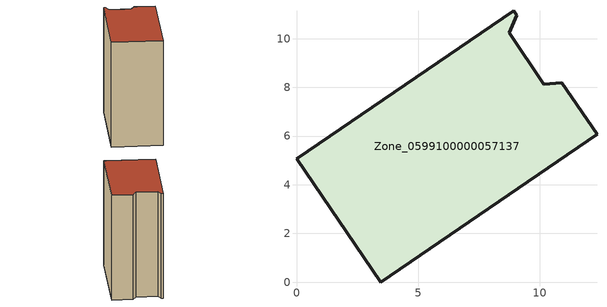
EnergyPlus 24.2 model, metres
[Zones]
Zone_0599100000057137
 floor ground (C_G): 0,5.07 8.92,11.14 9.05,10.95 8.73,10.25 10.15,8.13 10.9,8.19 12.34,6.07 3.45,0 z0
 wall outside (C_F): 3.45,0 12.34,6.07 10.9,8.19 10.15,8.13 8.73,10.25 9.05,10.95 8.92,11.14 0,5.07 3.45,0 z0:13.33
 roof outside (C_R): 8.92,11.14 0,5.07 3.45,0 12.34,6.07 10.9,8.19 10.15,8.13 8.73,10.25 9.05,10.95 z13.33
[BUILDING]
Pand.0599100000057137: North Axis=0; Terrain=City; Loads Convergence Tolerance Value=0.04; Temperature Convergence Tolerance Value=0.4; Solar Distribution=FullExterior; Maximum Number of Warmup Days=25; Minimum Number of Warmup Days=1
[Site:Location]
Rotterdam.The.Hague.AP_ZH_NLD Design_Conditions: Latitude=51.96; Longitude=4.45; Time Zone=1; Elevation=-4.5
[SITE:GROUNDTEMPERATURE:BUILDINGSURFACE]
18, 18, 18, 18, 18, 18, 18, 18, 18, 18, 18, 18
[MATERIAL] Thermal Absorptance=0.9; Solar Absorptance=0.7; Visible Absorptance=0.7
Name | Roughness | Thickness | Conductivity | Density | Specific Heat
G.TI.1946 | MediumSmooth | 0.15 | 1 | 540 | 1210
F.TI.1946 | Rough | 0.3 | 0.857143 | 1920 | 840
R.TI.1946 | MediumRough | 0.2 | 0.1 | 1500 | 1000
[CONSTRUCTION]
C_G: G.TI.1946
C_F: F.TI.1946
C_R: R.TI.1946
[ZONE]
Zone_0599100000057137: Type=1; Multiplier=1; Ceiling Height=Autocalculate; Volume=Autocalculate; Floor Area=autocalculate; Part of Total Floor Area=Yes
[ZONEINFILTRATION:DESIGNFLOWRATE]
Infil_Zone_0599100000057137: Zone or ZoneList or Space or SpaceList=Zone_0599100000057137; Schedule=AlwaysOn; Design Flow Rate Calculation Method=Flow/Area; Flow Rate per Floor Area=0.003; Constant Term Coefficient=1; Temperature Term Coefficient=0; Velocity Term Coefficient=0; Velocity Squared Term Coefficient=0
[HVACTEMPLATE:ZONE:IDEALLOADSAIRSYSTEM]
Zone_0599100000057137: Maximum Heating Supply Air Temperature=50; Minimum Cooling Supply Air Temperature=13; Maximum Heating Supply Air Humidity Ratio=0.0156; Minimum Cooling Supply Air Humidity Ratio=0.0077; Heating Limit=NoLimit; Cooling Limit=NoLimit; Dehumidification Control Type=ConstantSensibleHeatRatio; Cooling Sensible Heat Ratio=0.7; Dehumidification Setpoint=60; Humidification Control Type=None; Humidification Setpoint=30; Outdoor Air Method=None; Outdoor Air Flow Rate per Person=0.00944; Outdoor Air Flow Rate per Zone Floor Area=0; Outdoor Air Flow Rate per Zone=0; Demand Controlled Ventilation Type=None; Outdoor Air Economizer Type=NoEconomizer; Heat Recovery Type=None; Sensible Heat Recovery Effectiveness=0.7; Latent Heat Recovery Effectiveness=0.65
[ZONECONTROL:THERMOSTAT]
ThermostatControl_Zone_0599100000057137: Zone or ZoneList=Zone_0599100000057137; Control Type Schedule=DualSetpointControlType; Control 1=Thermostat_Zone_0599100000057137; Temperature Difference Between Cutout And Setpoint=0
[THERMOSTATSETPOINT:DUALSETPOINT]
Thermostat_Zone_0599100000057137: Heating Setpoint Temperature Schedule=HeatingSetpoint_Zone_0599100000057137; Cooling Setpoint Temperature Schedule=CoolingSetpoint_Zone_0599100000057137
[SCHEDULE:COMPACT]
HeatingSetpoint_Zone_0599100000057137: Through: 12/31, For: AllDays, Until: 24:00, 21
CoolingSetpoint_Zone_0599100000057137: Through: 12/31, For: AllDays, Until: 24:00, 24
DualSetpointControlType: Through: 12/31, For: AllDays, Until: 24:00, 4
AlwaysOn: Through: 12/31, For: AllDays, Until: 24:00, 1
